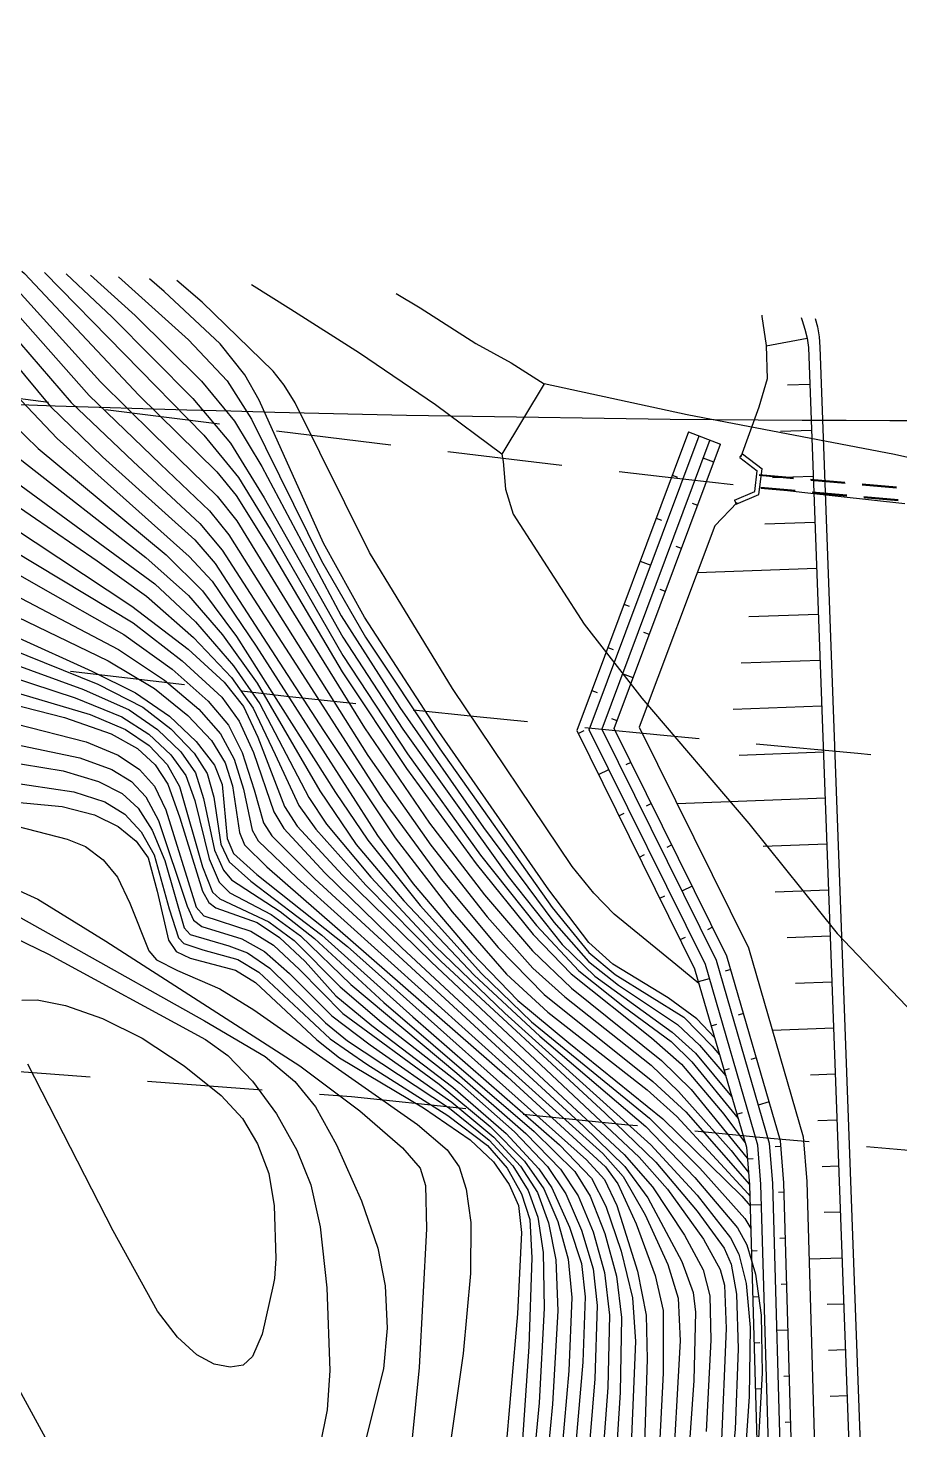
# Model space of a CAD drawing. Header units: millimetres. Extents: x 10470 to 11266, y 1103 to 1807.
# Drawn here: x 10705.9 to 10743.9, y 1507.1 to 1568.1 of the extents above; entities that cross this region are included whole.
import ezdxf
from ezdxf.xclip import XClip

# ---------------------------------------------------------------- set-up
doc = ezdxf.new("R2010")
doc.units = ezdxf.units.MM
doc.header["$LTSCALE"] = 10
doc.header["$MEASUREMENT"] = 0
doc.header["$XCLIPFRAME"] = 2
doc.linetypes.add('DASHED', pattern=[0.75, 0.5, -0.25])
doc.linetypes.add('HIDDEN', pattern=[0.375, 0.25, -0.125])
doc.layers.add('TX-PAPR', color=2, linetype='Continuous', plot=False)
doc.layers.add('TZ-BASE', color=253, linetype='Continuous')

# ---------------------------------------------------------------- blocks, each defined once
blk = doc.blocks.new('JD-FGFJ5DTHFDFHDFHDFHDFH')
at = {"layer": 'TZ-BASE'}
for p, q in [((179.8213751770963, 64.66286267054966, 37.09148322286909), (182.0270625633129, 63.31997579714516, 36.51225382108009)), ((182.0270625633129, 63.31997579714516, 36.51225382108009), (184.4566954483744, 61.77975566900568, 36.01129866277608)), ((184.4566954483744, 61.77975566900568, 36.01129866277608), (185.9953578994318, 60.93894721165998, 35.69820168883609)), ((198.8613256735262, 61.98750275524799), (197.0855173342279, 61.65454772353405)), ((185.9953578994318, 60.93894721165998, 35.69820168883609), (187.4308478274033, 60.01488354161847, 35.32248532010805)), ((198.9796681901207, 59.99316504126182), (198.0056111919112, 59.95731290191179)), ((193.6975459975074, 57.93105324084172), (195.1024618324882, 57.40549496927997)), ((199.0532324242522, 57.99451842327835), (197.7032718668343, 57.94483039260376)), ((194.8051597265294, 56.61075067729689), (194.3368544481928, 56.78593676775927)), ((192.9968016355124, 56.05783212761162), (193.2309542746807, 55.97023908235133)), ((199.1267966583255, 55.99587180535309), (197.3604892228323, 55.93085928505752)), ((194.8421213313413, 53.85544810746796), (195.8135822982877, 54.85890063422266)), ((194.1044153645053, 54.73752956400858), (193.8702627253369, 54.82512260926887)), ((192.2960572734883, 54.18461101432331), (192.5302099126857, 54.09701796912123)), ((199.200360892457, 53.99722518736962), (197.0177065788303, 53.9168881776277)), ((193.4036710024811, 52.86430845077848), (193.1695183633128, 52.95190149603877)), ((191.5953129114932, 52.31138990109321), (192.0636181898008, 52.13620381063083)), ((199.2739251265884, 51.99857856944436), (194.0759227430681, 51.80725557071855)), ((192.702926640457, 50.99108733754838), (192.4687740012887, 51.07868038280867)), ((190.89456854944, 50.43816878786311), (191.1287211886374, 50.35057574260281)), ((199.3474893606617, 49.99993195146089), (196.3321412908263, 49.88894596253522)), ((192.0021822784329, 49.11786622431828), (191.7680296392937, 49.20545926957857)), ((190.1938241874741, 48.564947674633), (190.4279768266133, 48.47735462937271)), ((199.4210535947932, 48.00128533353563), (195.9893586468243, 47.87497485504718)), ((191.3014379163797, 47.24464511108818), (190.8331326381012, 47.41983120155055)), ((189.49307982545, 46.69172656134469), (189.7272324645892, 46.60413351614261)), ((199.4946178288956, 46.00263871561037), (195.6465760028223, 45.86100374755915)), ((190.6006935543555, 45.37142399779987), (190.3665409152163, 45.45901704306016)), ((188.9041871505906, 44.82421605585841), (189.1644933140487, 44.95318125217455)), ((199.5681820629979, 44.0039920975687), (195.9012385905953, 43.86902282107621)), ((191.2022035264526, 43.56468971056165), (190.9781893161999, 43.45370487554464)), ((189.7920658306684, 43.03210237377789), (190.2400942511449, 43.25407204375369)), ((192.0900822065014, 41.77257602848113), (191.8660679962486, 41.66159119346412)), ((199.6417462971003, 42.00534547970165), (193.2080817236565, 41.76854143303353)), ((190.6799445107172, 41.23998869169736), (190.9039587209118, 41.35097352665616)), ((192.9779608865501, 39.9804623464006), (192.7539466762973, 39.86947751138359)), ((199.7153105312027, 40.00669886171818), (196.9485894301615, 39.90486409160076)), ((191.5678231907368, 39.44787500955863), (191.7918374009605, 39.55885984457564)), ((193.8658395665698, 38.18834866432007), (193.4178111460351, 37.96637899434427)), ((199.7888747653342, 38.00805224373471), (197.4722648499883, 37.92278472689213)), ((192.4557018707565, 37.6557613274781), (192.6797160810092, 37.7667461624369)), ((193.3435805508052, 35.86364764539758), (193.567594761058, 35.97463248035638)), ((194.7537182465894, 36.39623498223955), (194.5297040363366, 36.28525014722254)), ((199.8624389994075, 36.00940562586766), (197.9959402697568, 35.9407053621253)), ((194.1344060286065, 34.03377162333345), (194.6146369329072, 34.17297750874422)), ((195.5420530682313, 34.56538987305248), (195.3019376160519, 34.49578693031799)), ((199.9360032335098, 34.01075900782598), (198.3568458552763, 33.95263492420781)), ((196.098876610049, 32.64446625579149), (195.8587611579278, 32.57486331305699)), ((194.6912295703951, 32.11284800607245), (194.9313450225745, 32.18245094880695)), ((200.0095674676413, 32.01211238990072), (197.3517023290042, 31.91428428381914)), ((196.6557001518959, 30.72354263853049), (196.4155846997455, 30.65393969585421)), ((195.2480531122419, 30.19192438881146), (195.4881685643923, 30.26152733154595)), ((200.0831317017728, 30.01346577197546), (199.0044239413983, 29.97376174951205)), ((197.2125236937427, 28.8026190213277), (196.732292789442, 28.66341313585872)), ((195.8048766540596, 28.27100077160867), (196.04499210621, 28.34060371434316)), ((200.1566959358752, 28.01481915399199), (199.3282129844883, 27.98432516207686)), ((197.7228639906098, 26.87310549448011), (197.4737314450031, 26.85229745012475)), ((196.2628511927905, 26.33181027130922), (196.5119837384264, 26.35261831572279)), ((200.2302601699776, 26.01617253606673), (199.516284301586, 25.98989320913097)), ((197.8669432185707, 24.87879125436302), (197.6170453279628, 24.87164672656218)), ((196.3818459983449, 24.33609095832799), (196.8816417795606, 24.35038001381326)), ((200.3038244040799, 24.01752591802506), (199.5986418774701, 23.99157024786109)), ((197.9240994406864, 22.87960812961683), (197.6742015500786, 22.87246360187419)), ((196.4390022204607, 22.33690783352358), (196.6889001110394, 22.34405236132443)), ((200.3773886382114, 22.01887930015801), (198.9506174985436, 21.96636410045903)), ((197.9812556628021, 20.88042500487063), (197.7313577721943, 20.87328047712799)), ((196.4961584425473, 20.33772470877739), (196.7460563331551, 20.34486923657823)), ((200.4509528722847, 20.02023268217454), (199.7293642592558, 19.99367315275595)), ((196.5533146646339, 18.33854158403119), (196.8032125552127, 18.34568611183204)), ((198.0384118848888, 18.88124188012443), (197.5386161037022, 18.86695282458095)), ((200.5245171063871, 18.02158606419107), (199.7947254501632, 17.99472460517427)), ((198.0955681069463, 16.88205875537824), (197.8456702164258, 16.87491422757739)), ((196.6104708867497, 16.33935845928499), (196.8603687773575, 16.34650298708584)), ((200.5980813405185, 16.02293944626581), (199.8600866410707, 15.9957760576508)), ((198.1527243290911, 14.88287563063204), (197.9028264385124, 14.8757311028894))]:
    blk.add_line(p, q, dxfattribs=at)
at = {"layer": 'TZ-BASE', "ltscale": 0.6}
for p, q in [((195.9312914434995, 56.81585725600598), (196.0519302134344, 56.97537618060596)), ((195.9312914434995, 56.81585725600598), (196.6957072834775, 56.23775539896451)), ((195.9312914434995, 56.81585725600598), (196.6957072834775, 56.23775539896451)), ((196.0519302134344, 56.97537618060596), (196.9084443473257, 56.32762349734548)), ((196.0519302134344, 56.97537618060596), (196.9084443473257, 56.32762349734548)), ((196.5844817868201, 55.34465468314011), (196.6957072834775, 56.23775539896451)), ((196.5844817868201, 55.34465468314011), (196.6957072834775, 56.23775539896451)), ((196.7686783745012, 55.20535303058568), (196.9084443473257, 56.32762349734548)), ((196.7686783745012, 55.20535303058568), (196.9084443473257, 56.32762349734548)), ((195.701622972585, 54.97170207527233), (196.5844817868201, 55.34465468314011)), ((195.701622972585, 54.97170207527233), (196.5844817868201, 55.34465468314011)), ((195.701622972585, 54.97170207527233), (195.7794510289095, 54.78746637405129)), ((195.7794510289095, 54.78746637405129), (196.7686783745012, 55.20535303058568)), ((195.7794510289095, 54.78746637405129), (196.7686783745012, 55.20535303058568))]:
    blk.add_line(p, q, dxfattribs=at)
at = {"layer": 'TZ-BASE', "linetype": 'HIDDEN', "ltscale": 0.6}
for p, q in [((207.22719760568, 55.11984126793686), (196.6748181471776, 56.08125083276536)), ((207.3110582042136, 54.52578206709586), (196.6218303524074, 55.49965965904994)), ((207.3050271336979, 54.56850550370291), (196.6256411185605, 55.54148642340442)), ((207.2332286761375, 55.07711783202831), (196.6710073811118, 56.0394240700989))]:
    blk.add_line(p, q, dxfattribs=at)
at = {"layer": 'TZ-BASE', "linetype": 'DASHED'}
blk.add_line((117.829284731386, 33.6825466810842), (179.0487822549476, 29.03800349216908), dxfattribs=at)
at = {"layer": 'TZ-BASE'}
for points, elevation in [([(194.1566750728525, 33.95694812387228), (193.1583013818017, 34.78461232362315), (190.4774215832585, 36.97295343130827), (189.5865885685489, 37.88396813633153), (188.648694276344, 39.044355433085), (183.4361320326279, 46.7778207581141), (179.8227686572354, 52.69410863920348), (176.5920968855207, 59.18972782278433), (176.1193219354318, 59.95968678279314), (175.6345059894666, 60.57652049983153), (172.5581696497393, 63.57859445619397), (166.2775418742094, 68.92731169663602), (164.6075017498515, 70.63232237921329), (161.3965598117793, 74.30704282404622), (159.016869637504, 77.44386590941576), (155.1418446451426, 82.46903158072382), (153.6206314903684, 84.183115925116), (150.202481275046, 87.54840364475967), (146.260004511656, 91.24143811612157), (141.5729565882066, 95.52042840537615)], 38.99999999999999), ([(146.7472734198673, 76.7775167102227), (149.5312000242702, 74.45227078860626), (150.831257719954, 73.47427924594376), (155.7876754196477, 70.45855892176041), (159.7183362303185, 68.06707873509731), (162.1460033687181, 66.30836747161811), (164.0032096048526, 64.66762669285526), (168.1336384581809, 60.10420742956921), (170.4183957660862, 57.84173623810057), (173.2079365010723, 55.14375970890978), (174.0601295534289, 54.06760981742991), (176.5281266291568, 50.05369019444333), (179.6158005881589, 45.06669780536322), (182.4348168327124, 40.928864661837), (184.8246677520219, 37.80239408969646), (186.9192642559356, 35.37547875591554), (188.6076979518111, 33.74516245233826), (192.5268398688058, 30.60832181660226), (193.8159789679921, 29.34967825678177), (196.2606388147397, 26.35829884279519)], 45.99999999999999), ([(143.4288589026255, 78.62342936184723), (146.8210118721181, 74.95125091599766), (148.7350010042719, 73.1500538707478), (149.9851059825742, 72.34763957222458), (154.1531360042864, 70.17169245856348), (157.7443093983748, 68.4953328826814), (159.6717705510673, 67.32038860407192), (161.8049126208643, 65.7379417475895), (163.5122386235744, 64.17081664566649), (167.6374407037511, 59.51472348137759), (170.7452981510432, 56.53345807158621), (172.87243261814, 54.49423476617085), (173.708483669383, 53.46402205905179), (176.4789726796735, 49.07099793007364), (179.762723264168, 43.86917307652766), (182.4971799332125, 39.96178137726383), (184.943064163439, 36.84776281297673), (186.9280926787178, 34.62026154634077), (188.326865703275, 33.36899341677781), (192.0758592478815, 30.40229897381505), (193.2733062246698, 29.25903983745957), (195.5574257456465, 26.69372909446247), (196.3125003575697, 25.73736599902622)], 46.99999999999999), ([(138.9022479454288, 92.00286443514051), (141.0447866490576, 89.74099835037487), (143.6999676983396, 87.25367517455015), (148.6824860256747, 82.81291696761036), (153.8147526557441, 77.729041900835), (158.870001287898, 72.75127836078173), (162.5173699209408, 69.4065393024357), (169.6321092629223, 62.99475541600259), (172.5258808391518, 60.1344204369816), (173.9525405432214, 58.39769206265919), (175.1400033223617, 56.42193117598072), (178.6025954404322, 49.94220464647515), (181.1548412087141, 45.94533993618097), (184.7877607874689, 40.73041039519012), (187.846291265887, 36.61601905350108), (189.3513921179692, 34.91540508315666), (190.6652378002473, 33.88349971722346), (193.2226441926614, 32.17408215202158), (194.1792717563803, 31.27641569648404), (195.3220636685437, 29.93660360074136)], 41.99999999999999), ([(141.9649466446135, 77.89447825332172), (145.0637921071902, 74.54613477998646), (147.3201060479041, 72.3572237190092), (148.2331993929984, 71.67101126961643), (150.0514076693216, 70.74839815328596), (153.4767039580038, 69.32621938030934), (157.5539153605059, 67.78585157362977), (159.1696351272985, 66.86130763299298), (161.0666941220697, 65.47039629681967), (162.7922037862008, 63.90091851726174), (166.8600229643052, 59.20732405543095), (169.5484040358861, 56.64138880342944), (172.4562862787279, 53.94701072800672), (173.4254624756577, 52.78948098869296), (176.7835831929988, 47.59192937321495), (180.4253089097328, 41.93017968570348), (182.9410924740951, 38.48822740121977), (185.4195953493763, 35.52095033193473), (187.4201766295591, 33.47486458369531), (192.1537518307159, 29.69260613794904), (193.5841062328836, 28.37737505481346), (196.3562488470925, 25.21356989647029)], 47.99999999999999), ([(137.8469034548034, 91.35560750588775), (141.4068735979672, 87.85655370162567), (143.6682600542554, 85.59346225188347), (147.228230197652, 82.0944084476796), (151.2747466747533, 78.47898282587994), (155.6470545595512, 74.44838531926507), (159.0867533369164, 71.35349122830667), (164.7530263645458, 66.56890445161844), (168.6363924762991, 62.92050414532423), (172.1493895420572, 59.37751156504964), (173.7805019928201, 57.44933524780208), (175.25179158026, 55.06881172733847), (178.6675453404605, 49.01492815936217), (181.2826827340468, 45.00410468271002), (185.8650058295461, 38.59972629800905), (188.2105023669137, 35.6445351629518), (189.6367326292675, 34.27754462498706), (192.9941281409119, 31.84227738558548), (194.0120023980562, 30.92091767501552), (195.5805061152787, 29.0450317428913)], 42.99999999999999), ([(141.4587815462146, 76.09873742959462), (144.2882856538927, 73.07391584618017), (146.2332298483234, 71.27315553056542), (147.6098625566228, 70.32978170807473), (149.552098128217, 69.5183102596784), (153.606340350816, 68.22943066537846), (156.7917412004608, 67.3116549719125), (158.3385884415475, 66.59701116319047), (159.9208133310312, 65.52325169253163), (161.6081019631238, 64.1009437738685), (163.1199747938081, 62.44462487631245), (165.9481544328737, 59.03559235302964), (168.2096779641579, 56.84635854436783), (172.2263180264563, 53.24585848447168), (173.1208820065949, 52.21142892789794), (177.8306831563241, 44.95705229870509), (180.9411859749816, 40.27932998549659), (183.4294993605872, 37.0631393128424), (185.7839237095905, 34.35866785538383), (187.5831205442955, 32.70774141681613), (191.9018168917391, 29.33356855687452), (193.1890637941542, 28.16950573207578), (196.2988280407444, 24.81488939252449), (196.370829793188, 24.72141053935047)], 48.99999999999999), ([(164.2858450339991, 58.31614102929598), (165.4167799192364, 57.20699856407009), (170.9822406200983, 52.58826229802798), (172.5611533178599, 51.01633768010652), (174.0421629742195, 49.03987749887165), (178.3439730878745, 42.26125595305348), (179.751048528793, 40.18927586067002), (182.0399680183618, 37.34517400170444), (184.7013427068014, 34.38230713404482), (186.8795134433021, 32.29333540110383), (192.0101298096706, 28.10378590528853), (194.2028520786262, 25.9185956013971), (196.1582120249222, 23.740674793371), (196.4113547269371, 23.30394869978772)], 50.99999999999999), ([(141.7800409787451, 85.46069185296074), (144.1023403743748, 83.13677079312038), (149.6517420980963, 78.03190054942388), (151.9645290925109, 76.07540851598606), (153.7517522962007, 74.4891262340825), (160.0159625470114, 69.57005604321603), (163.6374573376961, 66.75347312074155), (165.5470842962677, 65.00871036731405), (172.6304876017966, 57.79581499949563), (174.1330463094055, 55.9476457106648), (175.5142762118485, 53.70049573743017), (178.6693423041434, 48.21581816783873), (181.4874881280703, 43.94308899639873), (184.65274045564, 39.52681239473168), (187.0963113412727, 36.4739356993814), (188.9339574018668, 34.50634814315708), (190.9176277854131, 32.92462266294751), (192.9518567663908, 31.43169010733254), (193.8444739679981, 30.54388409882085), (195.8582040262409, 28.08703260036418)], 43.99999999999999), ([(148.7918074822519, 84.79086429422023), (151.7424641679681, 82.1417767679668), (158.9498569701973, 74.11329481762368), (160.7237596951309, 72.12974537757691), (163.0138726706791, 69.97721036168514), (171.9585599593702, 61.92785591341089), (173.6349851246341, 60.14842508459697), (174.6941148672486, 58.49151951342355), (177.7468225272314, 52.33348851039773), (179.6589435917558, 49.00164128583856), (182.8833045708307, 44.15205985668581), (187.7712708164472, 37.26081559847808), (189.366820793919, 35.30212723073782), (190.5202701076632, 34.34382882557111), (193.4970686801535, 32.4843764079269), (194.733533073304, 31.23349242313998), (195.0548808877065, 30.85832776519237)], 40.99999999999999), ([(164.5812064267811, 56.78663957159733), (170.0996726263256, 52.47279834200162), (171.9603442568332, 50.82700177008519), (173.4375544473587, 49.11098265572218), (174.9441736237495, 47.00347546197008), (177.6651021940634, 42.32238217734266), (179.256203436933, 39.98947498126654), (181.3212532611215, 37.54889760696096), (184.3778457945155, 34.32168987195473), (187.2411914656986, 31.66013806132833), (191.8414158039959, 27.74388835945865), (193.9815110776399, 25.5220160302124), (195.8416666805861, 23.33173380966764), (196.2459439292434, 22.5968111360562), (196.6156373856938, 21.31273332540877), (196.8625193630287, 19.53405998420203), (196.9091892173747, 17.01578557293396), (196.6326656062156, 12.08098448510282)], 51.99999999999999), ([(194.8430535229854, 31.58908743510256), (194.0620104018308, 32.42432324204128), (192.8148350944975, 33.33708285627654), (190.4153093623463, 34.79154711274896), (189.374226464628, 35.73908758867765), (187.6220593283942, 38.02398763620295), (182.7404451655166, 45.05530288955197), (179.6084521083976, 49.87970933062024), (177.8243411727599, 53.08859168668278), (175.0296610029181, 59.31335444713477), (174.41370624915, 60.41260621050606), (173.3359741059248, 61.75695645407541), (170.9049535037484, 64.0328426558408), (163.2437230808428, 70.69522438012064), (161.9026387620834, 72.01992728380719), (159.8482598311093, 74.59178110281937), (154.8951475960203, 81.34094238787657), (152.620827133389, 83.90542054158868)], 39.99999999999999), ([(164.4659347966954, 55.74944750865689), (170.4864113592485, 51.3246274345438), (172.2683154074475, 49.67024579178542), (173.9199409582652, 47.76548271259526), (175.0623248582997, 46.11484859284246), (177.195312537282, 42.04518331086729), (177.9534982074983, 40.88617173815146), (179.8856141195283, 38.5692825539154), (182.6864112565818, 35.58045011811191), (185.7189895367192, 32.66478003805969), (192.0673890139733, 26.94493601459544), (194.0769069527159, 24.75257324200356), (195.5367946221959, 22.89576773124281), (195.8897963498894, 22.18921407870948), (196.2093380700098, 20.91656969382893), (196.3820798858069, 19.00170174019877), (196.3483899024432, 16.00069070304744), (196.0764180208789, 12.18515256833052)], 52.99999999999999), ([(164.4205309540557, 59.56652132060844), (166.2412021868222, 57.6450484751258), (171.9892624339845, 52.50980964640621), (172.989469433116, 51.4383532020729), (174.9037674769934, 48.61966856714571), (180.174765152391, 40.39268711116165), (181.7303125787294, 38.27911748643965), (184.2838962679089, 35.27934933878714), (186.2782713526394, 33.21276525902795), (188.4952845076914, 31.36778423876967), (192.5895837538992, 28.0643928325153), (196.0232707982068, 24.71068731357809), (196.3830695204961, 24.29329518374288)], 49.99999999999999), ([(163.115538327751, 55.6594305949402), (167.9879000134533, 52.32669134723255), (170.1258250005485, 50.79819580441108), (172.1717192736687, 48.99391316040419), (173.8320257838641, 47.25697782181669), (174.7740572845214, 45.92048888397403), (175.7291355101042, 43.91238477727165), (176.7539851957117, 41.69194114970742), (177.492831668962, 40.66355091909645), (179.6716489019745, 38.22228179086233), (182.9250273609359, 34.92983947915491), (190.0783681632893, 28.32097013795283), (192.2756190483051, 26.18720651819604), (194.0870543957863, 24.05799137300346), (195.2496046313609, 22.44169590325328), (195.5632273379306, 21.74519064766355), (195.7902868537349, 20.44527252722764), (195.868421788764, 18.06481790798716), (195.7277648526651, 14.56962104374543), (195.3714291754586, 10.98867966467515)], 53.99999999999999), ([(149.5313344798342, 76.5679847378633), (151.8086633054772, 74.53635292249965), (155.3480968557997, 71.92575060337549), (162.8697878419189, 66.566920583311), (164.8182676930446, 64.81936344818678), (169.8024867618224, 59.53173124656314), (173.1957103322493, 56.19379464536905), (174.0336346557888, 55.1649744345923), (175.5108001530461, 52.80175849189982), (178.6437160745263, 47.49519986886298), (181.4346754893195, 43.3000829834491), (184.4742226168746, 39.15206278004916), (186.9474361519387, 36.07885645667557), (188.6003625970043, 34.37567149999086), (192.094741531997, 31.59727154741995), (193.4058959226531, 30.44841116986936), (195.2453734144801, 28.26922780735185), (196.1646711846697, 27.02978563029319)], 44.99999999999999), ([(164.2160700613167, 53.84876754629659), (169.4938379759551, 50.36331128160236), (171.94791363267, 48.48752743640216), (173.5137745642569, 47.0589573722682), (174.3535161108593, 45.99269628961338), (174.9780325372994, 44.66073850460816), (176.126525596017, 41.6464701195946), (176.6828774190217, 40.78625397884753), (178.6528201325564, 38.66634231182979), (182.5198008749285, 34.87780506291892), (191.5564678151859, 26.40953910449753), (192.7850231271586, 25.01312586385757), (194.3540545976139, 22.84070422023069), (195.0831368651416, 21.51616395835299), (195.263187760429, 20.83558591059409), (195.3384944198187, 18.95845939224819), (195.126636387402, 13.77465990523342)], 54.99999999999999), ([(164.3327812181087, 52.77422143763397), (169.5471171893587, 49.63775693869684), (171.682174552494, 47.98181020969059), (173.4021849958226, 46.40559567243326), (174.1549475006759, 45.35867226705886), (174.7802391492005, 43.99355169257615), (175.6664881041506, 41.41789950651582), (176.1024379112932, 40.69173686875729), (177.89212140991, 38.75978222378762), (181.2351535442576, 35.5050979803782), (190.9052877259091, 26.51451022928813), (192.1316227909992, 25.11811060801847), (193.5341517492197, 23.00704738212517), (194.3363303949882, 21.50951299519511), (194.6374371405691, 20.37087995989714), (194.6816232648853, 18.45377764903242), (194.4653313742019, 14.48241005413001)], 55.99999999999999), ([(163.5475280860846, 51.27896916278405), (168.9060357988055, 48.46999983553542), (170.9127979946788, 47.14648778358242), (172.4063752806687, 45.88518274971284), (173.3491856455803, 44.80591624422232), (173.9423017744848, 43.70305999531411), (174.350669368403, 42.39521041268017), (174.725273364631, 40.61542607552838), (174.9902015828411, 40.15792358020553), (176.6881182486541, 38.52816769538913), (189.9716281115834, 26.55807958421065), (190.8604831600969, 25.56340103363618), (191.811683433596, 23.89073168695904), (192.7977259323234, 21.73871784156654), (193.2589203456591, 20.26940412120894), (193.3410607101687, 18.42319730302552), (192.9715625530807, 11.95619445759803)], 57.99999999999999), ([(161.6996701437165, 53.37327259493759), (165.4144163403253, 51.24755004409235), (169.1393597932183, 49.12009958585259), (171.2434026004048, 47.61572009819793), (172.8159561678476, 46.23111243237508), (173.6938032653416, 45.17911519459449), (174.2956828293682, 44.00151832395932), (174.8112558948342, 42.36945795139764), (175.216423267324, 40.9432054728386), (175.5869935208175, 40.37706313858507), (177.4576377749327, 38.50966058892664), (189.1401594999188, 27.74443497823086), (190.9356593484117, 25.99946943460964), (191.9343945654109, 24.63705113367178), (193.4168930358719, 21.86145541572478), (193.9109593759349, 20.52540048467927), (194.007012134447, 19.66026167169912), (193.9384006768232, 16.68903312354814), (193.5157350368099, 10.72083392622881)], 56.99999999999999), ([(161.4057418575685, 51.38203820434865), (168.4579228220682, 47.97841431613779), (170.4772831010341, 46.77733351080678), (171.9350949949003, 45.60419923107838), (172.9611467659997, 44.51354787196033), (173.5490192529687, 43.54062559438171), (173.87764849409, 42.54205181839643), (174.1736249347741, 40.52137227734784), (174.3941034888267, 39.98804292612476), (175.3626518479432, 39.02139192499453), (185.827052045177, 29.88975589722395), (190.0925126878137, 25.98733677563723), (190.6302853200177, 25.24565319227986), (191.4275403787615, 23.50249550450826), (192.2582482382422, 21.25506362860324), (192.6022504694411, 19.73414064280223), (192.6031033425243, 17.00832155690296), (192.2614888669632, 10.47400480823126)], 58.99999999999999), ([(161.0719066079473, 49.76183486985974), (168.0081760810863, 46.96360470267246), (169.965072579158, 45.97276575613068), (171.1929307731043, 45.02603114733938), (172.2021064832516, 43.96854683838319), (172.7759781627974, 43.08739911945304), (173.0557409379689, 42.05612779862713), (173.3619248029718, 40.01621096074814), (173.7303874946665, 39.24356765212724), (174.6662662971939, 38.39928304112982), (177.7539572370879, 36.06130622391356), (181.7132562660554, 32.50210888899164), (188.0909267599927, 26.94559895951534), (189.4869124643155, 25.49133112462005), (190.1064571732713, 24.27948129805736), (190.7765089558961, 22.31503420852823), (191.2684325834562, 20.28591352817602), (191.4013898328703, 18.3918836019584), (191.1302523709601, 12.15556706488132)], 60.99999999999999), ([(160.6212559062114, 49.19844995596213), (167.3844394767948, 46.73680637695361), (169.3710393500514, 45.84470287919976), (170.6040086548019, 44.99514386506053), (171.6170449445781, 44.01754727913067), (172.2665746674757, 43.1148732213187), (172.6129458150244, 42.00247612950625), (173.093434129667, 39.74659504578449), (173.4765076509211, 38.87479454808636), (173.8202096310561, 38.45802908000769), (175.9438905150746, 37.07729760627262), (177.435259156453, 35.90652277559275), (180.4478784704115, 33.13151578890393), (186.992830877105, 27.51283323351527), (188.7564388304017, 25.78004505881108), (189.4326334185316, 24.71285724500194), (190.0636346078245, 23.07844992063474), (190.5730317786802, 21.22479916049633), (190.7932384627056, 19.43063269130653), (190.7346380563104, 16.16806254896801), (190.3300677822554, 9.785835902031977)], 61.99999999999999), ([(160.340609267063, 48.55344228306785), (167.0264528785483, 46.36579211510252), (169.0612678256875, 45.545717463654), (170.2330659387226, 44.78844085277524), (171.1881583512877, 43.89740642911056), (171.8378232771938, 43.00144089758396), (172.2294801053358, 41.90208576398436), (172.8525185646722, 39.36960459349211), (173.284483868425, 38.3638440289651), (173.7582646248338, 37.89702355308691), (175.5518251390313, 36.94640868523857), (176.821502642124, 36.02263184537878), (179.012998901424, 33.90436112548923), (183.6333247571893, 30.04979735478992), (186.6236846894026, 27.43643438123399), (188.1350345631945, 25.88231437519426), (188.9023029827804, 24.71799222961999), (189.5588259314827, 23.15895550709683), (190.0450651782448, 21.38633984187618), (190.2638606694818, 19.53018785087625), (190.1899774199119, 16.39684622857021), (189.6894138372445, 9.58898026420502)], 62.99999999999999), ([(161.1013554303499, 50.5428315026802), (167.7549381798308, 47.52891936479136), (169.6499706046889, 46.58763420971809), (171.1268126238137, 45.5732940112357), (172.2915182119468, 44.47152398200706), (173.0823385462281, 43.44510446669301), (173.4282730903942, 42.59823612868786), (173.6440209507127, 40.25360485434067), (173.9207171208109, 39.60476384771755), (174.925037309964, 38.68818461254705), (178.8759236655023, 35.55993120314088), (189.2629117306205, 26.28719973855186), (190.0501574404479, 25.43658631091239), (190.588649921905, 24.30125678482), (191.4831641342898, 21.45345468056621), (191.861703530798, 19.53627157013398), (191.9126681402558, 17.62830258510076), (191.6926322239742, 10.75665907165967)], 59.99999999999999), ([(162.5391447444854, 47.16617987776408), (167.6737470504595, 45.65095611155266), (169.2234986002441, 44.98814408946782), (170.2453350861033, 44.29783533228328), (171.0249503988016, 43.47903050854802), (171.5688902764232, 42.52277352591045), (172.5719886360748, 39.01848194282502), (172.9983188323095, 37.92093187430874), (173.3173890549806, 37.64080716180615), (175.4511215313105, 36.63912039558636), (176.5514713969606, 35.82908820424927), (178.5495675032435, 33.81226504966617), (180.3449956604745, 32.27890975488117), (183.7404487061722, 29.61413660523249), (186.1328218270501, 27.49895589827793), (187.5780287774978, 26.00267172802705), (188.3688009844918, 24.80796329810983), (189.0536160047632, 23.22679698443972), (189.5514139098523, 21.54733914358076), (189.7328782518744, 19.9601621812908), (189.6234541879385, 16.76445273734862), (189.0406767581298, 9.558160816901363)], 63.99999999999999), ([(164.4491099668667, 45.24052084959112), (167.5100473319762, 44.45871942996746), (168.8993279533461, 43.87613504106412), (169.8216024823778, 43.2569397892803), (170.4751879812102, 42.52636099641677), (170.9758697008074, 41.50599885953125), (172.2888986149046, 37.26891095633619), (172.6265482057352, 36.88899932551431), (174.6650197556301, 36.22507064696401), (175.6506148380868, 35.61693920003017), (176.7910567465005, 34.56651956355199), (178.6731139551266, 32.64300971972989), (182.8554957431916, 29.58247860829579), (185.082320587564, 27.74312647740589), (186.5713484725566, 26.22670726379147), (187.4187534586526, 25.02381000423338), (188.0135600579088, 23.61418347322615), (188.4755050197709, 21.96595401980449), (188.6228095542465, 20.29842766694492), (188.5053970545996, 17.12197751877829), (187.9957754040661, 11.31384083721787)], 65.99999999999999), ([(161.8751121507958, 44.88405698671704), (167.2263479378598, 43.76796093635494), (168.6170679929783, 43.25779824220808), (169.4790442034137, 42.73212263599271), (170.0960770747042, 42.06219836213859), (170.655953384965, 41.03528644057224), (171.9002318559506, 37.32071256829659), (172.1790605898423, 36.70379935507663), (172.5395361872797, 36.42998218251159), (174.2736748324824, 35.88856585178291), (175.2650211264845, 35.34383747784887), (176.3489953725948, 34.38452811678872), (178.1944211239752, 32.54247345787007), (179.8637827639468, 31.28127440216485), (183.4128427840769, 28.80085125303594), (185.23274695687, 27.27263953717193), (186.3991886448639, 26.01575939118629), (187.1296099070169, 24.86090053932276), (187.6190959579544, 23.54607814620249), (187.9401021876547, 21.9474321276648), (188.0187879320583, 19.72516697429819), (187.7887822650664, 15.6683674127562), (187.3756614847225, 11.38366227212828)], 66.99999999999999), ([(159.9829015590949, 47.19324914587196), (166.5667750167195, 45.5138593747397), (168.5942419670173, 44.81364413700067), (169.7357525853731, 44.16422360646538), (170.5103736732563, 43.45560773136094), (171.0513157440582, 42.62053052335978), (171.5785276344686, 41.16102306399262), (172.5675107322168, 37.96375325322151), (172.8349918200984, 37.46829587651882), (173.1508759879216, 37.24234140635235), (174.9468825800286, 36.6085653033806), (175.9198421229084, 35.9601025179727), (177.0300634203886, 34.90819572133478), (178.3592582226265, 33.42184494395042), (179.9267829128366, 32.13201433047652), (183.4579728627577, 29.44872491946444), (185.7715462606866, 27.42732825927669), (187.2003440702392, 25.90000011841767), (187.7537891166576, 25.06891808641376), (188.5225906142732, 23.36561463825637), (189.0452642430027, 21.7750730747357), (189.2026398390881, 20.32728556741495), (189.1131696951634, 17.49632181489142), (188.5348430513113, 10.7807770447107)], 64.99999999999999), ([(162.0693517772888, 43.92336325754877), (166.5122572516266, 43.19736217567697), (168.0364211669366, 42.73579246050213), (169.0747513790557, 42.20594111352693), (169.768215813383, 41.56972567876801), (170.382861645805, 40.61285657028202), (170.9231850834913, 39.29743205604609), (171.7728853049339, 36.37495243694866), (172.0314060126839, 36.08322577504441), (173.7048108852759, 35.58496247179573), (174.5226344227267, 35.28279284120072), (175.4952696699474, 34.61859459197149), (177.9171608519682, 32.24382398475427), (178.8761617353011, 31.46252753800945), (183.3038381151273, 28.53674218064407), (185.0332650300115, 27.1469624840538), (186.0658205249347, 26.0204607770429), (186.7355133352394, 24.94827004923718), (187.1525477868272, 23.79523386067012), (187.3861603018304, 22.25660013884772), (187.4328899888205, 19.8346524592489), (187.2077333843918, 15.71956254693214), (186.8195039683778, 11.60711840662407)], 67.99999999999999), ([(164.0594775641803, 42.72277099650819), (166.9664226432214, 42.28792215278372), (168.3182551370992, 41.85547729139216), (169.1835447041667, 41.31549563229783), (169.8992638393247, 40.54141830897424), (170.4633869001991, 39.54570410039742), (171.1144978931698, 37.2027438301011), (171.5199292595789, 35.93853257672163), (171.7528844974004, 35.6889539535041), (172.5752237646375, 35.4130235829507), (174.1071396374318, 34.99274429859361), (175.020306176797, 34.44133647874696), (176.7576194333087, 32.8208810389624), (178.1181074035121, 31.55072823649971), (179.7100039834622, 30.45115611306392), (183.2397148155142, 28.21897784568137), (184.9648868733202, 26.91503308620304), (185.8145850653818, 25.93036127538653), (186.4425772152899, 24.80632479512133), (186.7985537739878, 23.69187164440518), (186.8955530305393, 22.03204463154543), (186.7663268439064, 18.17647392622894), (186.4474408129172, 13.48749835946364)], 68.99999999999999), ([(164.1618353971862, 41.87175460712751), (166.456727347686, 41.64604760223301), (167.8712943731225, 41.29082944092806), (168.8999121557281, 40.78264281497104), (169.6830101872911, 40.13594429643126), (170.2011414959561, 39.41270309092943), (170.5933478905645, 37.97015865001595), (171.0833397534443, 35.83806992415339), (171.4243227572297, 35.34052856668131), (172.0256910946337, 35.06106875429396), (174.0003698563669, 34.53335495013744), (174.8734411146143, 33.99330145790009), (177.5406248952786, 31.50258089206181), (178.5189400198578, 30.72636896156473), (182.1775152506016, 28.54480279929703), (184.2097001590882, 27.15710292686708), (185.216215075925, 26.20402568316786), (185.8967702182708, 25.22113414300838), (186.3137456203112, 24.2970287782955), (186.4347591725236, 23.1240879901452), (186.264156148216, 19.59122306806967), (185.7217335360474, 13.21874727430986)], 69.99999999999999), ([(163.5821861196018, 41.02496277564205), (166.6782709610998, 40.23041803244269), (167.4733169513929, 39.91017609956907), (168.2486873979215, 39.33464797615306), (168.8724065464339, 38.57820312317926), (169.409664320614, 37.44678344059503), (170.235556896514, 35.37233194737928), (170.5713269655535, 34.98411640530685), (171.4859573168796, 34.51846544584259), (173.3177101205802, 33.71533969772281), (174.8021646391135, 32.81257089000428), (181.9178457077069, 27.81775374314748), (183.2040429929912, 26.72712030139519), (183.7236776979407, 25.98471822065767), (184.0378777142032, 25.01662805781234), (184.2356887250207, 23.5630707112141), (184.2200032158289, 21.35125466127647), (183.9078234131157, 17.86217435938306), (183.3125297701918, 13.71679266868159)], 70.99999999999999), ([(162.4620513741684, 38.95345239067683), (165.408393095684, 37.61241413943935), (168.3613909471896, 35.79902727389708), (176.7978383227601, 30.3728940753499), (179.4092968891491, 28.4216177308117), (181.2640553564997, 26.80577694636304), (182.0282642735692, 25.92370060394751), (182.2651073141024, 25.16804430558113), (182.3049999127979, 23.2831375823007), (181.993587694742, 17.26653370063286), (181.525445344625, 12.58579316042596)], 71.99999999999999), ([(150.4905335691874, 47.54466466238955), (157.0362635438505, 41.87493528961204), (159.4965873968031, 39.83354593010154), (160.9491564233904, 38.8794003695948), (172.6501754627679, 32.33335423999233), (175.2864217850147, 30.77295308001339), (176.5863135859254, 29.69214582588756), (177.4859493221447, 28.58807121560676), (178.3967439861444, 26.94239329104312), (179.474237597402, 24.50784635200398), (180.1942792992922, 22.45110456441762), (180.5045158961148, 20.80699016246945), (180.5950711942278, 18.97381270094775), (180.4341165017104, 17.20151969662402), (179.4070164278382, 13.0994534267229)], 72.99999999999999), ([(166.6169319741894, 12.57943833956961), (161.0790727331769, 22.70282546634553)], 73.99999999999999), ([(163.4311508466781, 36.39832566917175), (165.8660564075981, 35.22489764267812), (172.6958913712588, 31.51508357783314), (173.6648723403923, 30.82177151099313), (174.741074894031, 29.71283193002455), (175.7840721466637, 28.28140444081509), (176.6699378769554, 26.70717373641673), (177.272723396949, 25.19551962742116), (177.6806927649886, 23.36841253534658), (177.9779637613974, 20.72929590591229), (178.1109140757762, 17.12449756410206), (177.983697236923, 15.42159556108527), (177.9123639682657, 15.05864184338134), (177.7438933269295, 14.20097548572812)], 73.99999999999999), ([(164.70562925993, 33.23115499463165), (165.3823061065632, 33.24915908195544), (166.6121238335909, 32.99660884344485), (168.2164115089399, 32.43003213685006), (169.9390020235442, 31.57252688566223), (171.7653340385295, 30.38090048282174), (173.373360309226, 29.09089407575084), (174.313000528171, 28.0816159939277), (174.9581096651673, 26.97940611845115), (175.4458640292287, 25.68739717220888), (175.6897714840015, 24.28627682849765), (175.7610078312573, 21.99710664065788), (175.6947264471091, 21.12337820103858), (175.6433748768759, 20.84490685845958), (175.1564872863237, 18.70715523837134), (174.7457888225617, 17.73474957648432), (174.3319486790569, 17.36063586169621), (173.7720779098163, 17.27220274828142), (173.0799080691068, 17.40316606318811), (172.3268688832177, 17.81582286045887), (171.4786925620283, 18.57419650425436), (170.6060691756138, 19.70315367920557), (168.6805885072099, 23.19748578587314), (164.9662194353587, 30.44285107572796)], 74.99999999999999)]:
    blk.add_lwpolyline(points, dxfattribs=dict(at, elevation=elevation))
at = {"layer": 'TZ-BASE', "linetype": 'Continuous'}
blk.add_lwpolyline([(195.1669472824142, 66.37966059078462, -0.3607201064083953), (199.4201592793106, 61.6191450538463), (201.4506392322364, 6.453588859003503, 0.1057865433027132), (211.9105120066379, -34.92818145506317), (239.3555911654548, -90.55048279761104)], format="xyb", dxfattribs=at)
at = {"layer": 'TZ-BASE'}
for points in [[(195.1669472824142, 66.37966059078462, -0.2808002498144646), (198.9204976248438, 61.60075399529887), (200.9509775777406, 6.435197800456081, 0.1057865433026976), (211.4621242383146, -35.14942432881799), (239.7027781464858, -92.38409844657872)], [(194.8421213313413, 53.85544810746796), (191.5628440825967, 45.08932495128829), (196.3102622264705, 35.50703268358484), (198.6912707891024, 27.29305601568194), (198.854047330562, 25.34414945961908), (199.426822512527, 5.30989184055943, 0.05148534393839936), (202.4424885619956, -15.25249059178168), (206.2660428842064, -36.3548683745903), (217.3183032600791, -53.30069389851997), (222.5898838203866, -73.00172276498051), (238.716873307887, -90.38598812191049)]]:
    blk.add_lwpolyline(points, format="xyb", dxfattribs=at)
for points in [[(195.1669472824142, 66.37966059078462), (196.6079606300045, 65.32095166412182), (196.8497684340109, 64.38180448691128), (196.8946755351499, 62.94544018851593), (197.0846677793888, 61.68172093702015), (197.1295748805278, 60.24535663868301), (196.7565268087201, 59.01267060008831), (195.9773790611653, 56.84999484260334)], [(193.6975459975074, 57.93105324084172), (188.8416734354396, 44.9503951012739), (193.9711658260785, 34.59691584540997), (196.2206981293566, 26.83650450402638), (196.3570246054442, 25.20428182260366), (196.747850953805, 11.5341438788455), (195.1539242837171, 8.67421293706866), (194.0963133905316, 4.907615217554849), (193.6573890498839, 1.143134406127501), (193.5086460579187, -2.567706821020693), (193.4111773268087, -6.254754207620863), (193.329077908711, -9.930794378567953), (193.2750746949459, -13.54084311390761), (193.2624416419712, -17.01553411479108), (193.3047635829716, -20.28761796705658), (193.4164272541821, -23.29386521753622), (193.6141589019389, -25.97980431339238), (193.9221417456574, -28.30797766492469), (194.3818922036444, -30.27107650181279), (195.0535764110391, -31.93738084216602)], [(196.3627909134084, -32.996102370671), (195.4979848432413, -31.70248698600335), (194.8599734978925, -30.1197177884751), (194.4145905527985, -28.21796711854404), (194.1117439619848, -25.92862088797847), (193.9157452704676, -23.26622185209999), (193.8046435368014, -20.27510327502387), (193.7624533979397, -17.01320959150326), (193.7750610990915, -13.54549155628774), (193.8289944076969, -9.940115893201437), (193.91102979274, -6.26694283366669), (194.008381375199, -2.584326946001966), (194.1562264223176, 1.104112346598413), (194.5883746128238, 4.810476792568807), (195.619371793, 8.482291873951908), (197.251578556723, 11.41090754652396), (196.8564291504736, 25.23225534998346), (196.7148126612883, 26.92781480634585), (194.4389851061569, 34.77893921302166), (189.3859075648652, 44.97818107128842), (194.165851275844, 57.75586715032114)], [(194.6341565541807, 57.58068105985876), (189.9301416942617, 45.00596704130294), (194.9068043862353, 34.96096258069156), (197.2089271932491, 27.01912510872353), (197.3558336954738, 25.26022887742147), (197.7553061596118, 11.28767121420242), (196.0848193022539, 8.290370810893364), (195.080435835087, 4.71333836769918), (194.6550637947803, 1.065090287011117), (194.5081166924792, -2.600947070983239), (194.4108822586713, -6.279131459712517), (194.3289109067118, -9.949437407893129), (194.2750475032663, -13.55013999872608), (194.2624651539372, -17.01088506821543), (194.304523490573, -20.26258858299116), (194.415063286724, -23.23857848660555), (194.6093290220597, -25.87743746256456), (194.9070393599977, -28.12795657216338), (195.3380547921697, -29.96835907513741), (195.9423932754144, -31.46759312978247), (196.7479671685724, -32.67260638956213)], [(197.1331434237072, -32.34911040851148), (196.3868017076165, -31.2326992736198), (195.8161360864178, -29.81700036179973), (195.3994881671388, -28.03794602578273), (195.1069140821346, -25.82625403715065), (194.9143813030096, -23.21093512116931), (194.8044034443737, -20.25007389101665), (194.7624769099057, -17.0085605449276), (194.7750339073827, -13.55478844116442), (194.8288274057268, -9.95875892258482), (194.9107347245445, -6.291320085758343), (195.0078520097595, -2.617567195906304), (195.1539011672139, 1.026068227482028), (195.5724970573792, 4.616199942771345), (196.5502668115369, 8.09844974783482), (198.2590337625006, 11.16443488188088), (197.8552382405032, 25.28820240480127), (197.7030417251808, 27.110435411043), (195.3746236663137, 35.14298594830325), (190.4743758236873, 45.03375301125925), (195.1024618324882, 57.40549496927997)]]:
    blk.add_lwpolyline(points, dxfattribs=at)
for points in [[(185.5793058591371, 56.96393051999621, 35.24421107662305), (182.706018572615, 59.10395625996171, 35.87040502450304), (179.3951604855829, 61.35848874546355, 36.48094412368606), (176.407661900972, 63.25369459378999, 37.3028236802786), (173.4300837461487, 65.11563506844686, 38.05425641773456), (171.3581139153684, 66.34066772955703, 38.43780021081101), (169.9004085367196, 67.13933413592167, 38.47693733255357), (168.6847449742199, 67.97110279544722, 38.50824702994759), (167.810058225441, 68.73717661149567, 38.61000354647808), (167.2220249659731, 69.60046039201552, 38.60217612212954), (166.7839044196007, 70.45972192788031, 38.52390187864454), (166.2958797745523, 71.45416697184555, 38.41431793776552), (166.0151702642324, 72.18860156438313, 38.39866308906857), (165.7002382973733, 73.01642150641419, 38.4064905134171), (165.67860538073, 73.48430719430326, 38.42214536211406), (165.6701024595241, 73.8128063576878, 38.42214536211406), (166.4467219733051, 74.18551821820438, 38.42214536211406), (167.1797399862844, 74.14790714613628, 38.42214536211406), (169.5589572518074, 73.61410455813166, 38.46910990820503), (170.8955327568983, 73.35396628815215, 38.47693733255357), (172.1642765402503, 73.11201750789769, 38.49259218125052), (173.659514682251, 72.83958421670832, 38.49259218125052), (176.6185382250405, 72.44857056776527, 38.49259218125052), (177.9765584432753, 72.09192776784766, 38.4847647569021), (179.4423036667285, 71.70852075127186, 38.4847647569021), (182.5505604996579, 70.97515286307316, 38.49259218125052), (187.06759534101, 70.06321139400825, 38.4847647569021), (191.2385836553585, 69.26370124256937, 38.46910990820503), (196.4260003251838, 68.38799792883219, 38.47693733255357), (201.1309735839022, 67.58876915340079, 38.47693733255357), (206.1710729866754, 66.80263493518578, 38.47693733255357)], [(443.9341278341599, 68.84986522363033, 37.70984974640054), (337.4554216708639, 61.90658729011193, 37.61592065421859), (278.1686098503997, 63.34563181648264, 37.50633671333957), (211.3253718835185, 68.70752440241631, 37.51416413768811), (174.1804267092957, 74.79007099202136, 37.51416413768811)], [(187.4308478274033, 60.01488354161847, 35.32248532010805), (185.5793058591371, 56.96393051999621, 35.24421107662305), (185.6484925736731, 56.64171444566455, 35.00938834616806), (185.7463454569224, 55.44770237983903, 35.00938834616806), (186.080259946757, 54.35553292726399, 35.00938834616806), (189.1635572170489, 49.5707567629288, 35.00938834616806), (191.6687119296403, 46.35477637319127, 34.9937334974711), (196.3314670697728, 40.90639427362476, 34.89980440528904), (200.1625078417128, 36.12242786458228, 34.71194622092502), (202.8546793272835, 33.31820556730963, 34.71194622092502), (204.526051812165, 31.56345999671612, 34.64149940178856)], [(206.3458446051809, 56.12861709378194, 34.60236228004612), (202.6664354591921, 56.94278743118048, 34.64149940178856), (193.6498255417391, 58.6698191605974, 34.85283985919806), (187.4308478274033, 60.01488354161847, 35.32248532010805)]]:
    blk.add_polyline3d(points, dxfattribs=at)
at = {"layer": 'TZ-BASE', "linetype": 'DASHED'}
for centre, radius, start, end in [((395.7682743567275, 1845.48714744288), 1801.00000000004, 257.7620091862785, 270.4719760901917), ((302.9845291163656, 1188.432643223787), 1148.999999994993, 255.3600911822463, 268.6504289529939), ((302.9845291163656, 1188.432643223787), 1165.999999994997, 263.8984265266996, 268.6504289529939)]:
    blk.add_arc(centre, radius, start, end, dxfattribs=at)

msp = doc.modelspace()

# ---------------------------------------------------------------- linework, layer by layer
at = {"layer": 'TX-PAPR', "flags": 128}
msp.add_lwpolyline([(11259.06894187505, 1417.609332286474, -0.004682518031118363), (11118.45152534243, 1412.740018417955, 0.004124412581401395), (10803.21697875358, 1402.176315077826, -0.05072775357634651), (10528.81608225124, 1418.555992212741), (10553.08728943318, 1566.579530424277, 0.0506800824040953), (10796.95676887485, 1552.045624051605, -0.004124412581401545), (11114.66453264364, 1562.692206418969, 0.004730266588331758), (11253.87893140367, 1567.526246712847), (11259.06894187505, 1417.609332286474)], format="xyb", dxfattribs=at)

# ---------------------------------------------------------------- block references
at = {"layer": 'TZ-BASE'}
ref = msp.add_blockref('JD-FGFJ5DTHFDFHDFHDFHDFH', (10540.9516858422, 1492.567761318422), dxfattribs=at)
XClip(ref).set_block_clipping_path([(718.117256032885, -74.95842903194716), (577.499839500204, -79.82774290052475), (262.26529291138286, -90.39144624059554), (-12.135603591013933, -74.01176910568029), (12.135603590984829, 74.01176910591312), (256.00508303262177, 59.47786273312522), (573.7128468014416, 70.12444510054775), (712.92724556147, 74.95848539448343)])

doc.saveas('drawing.dxf')
